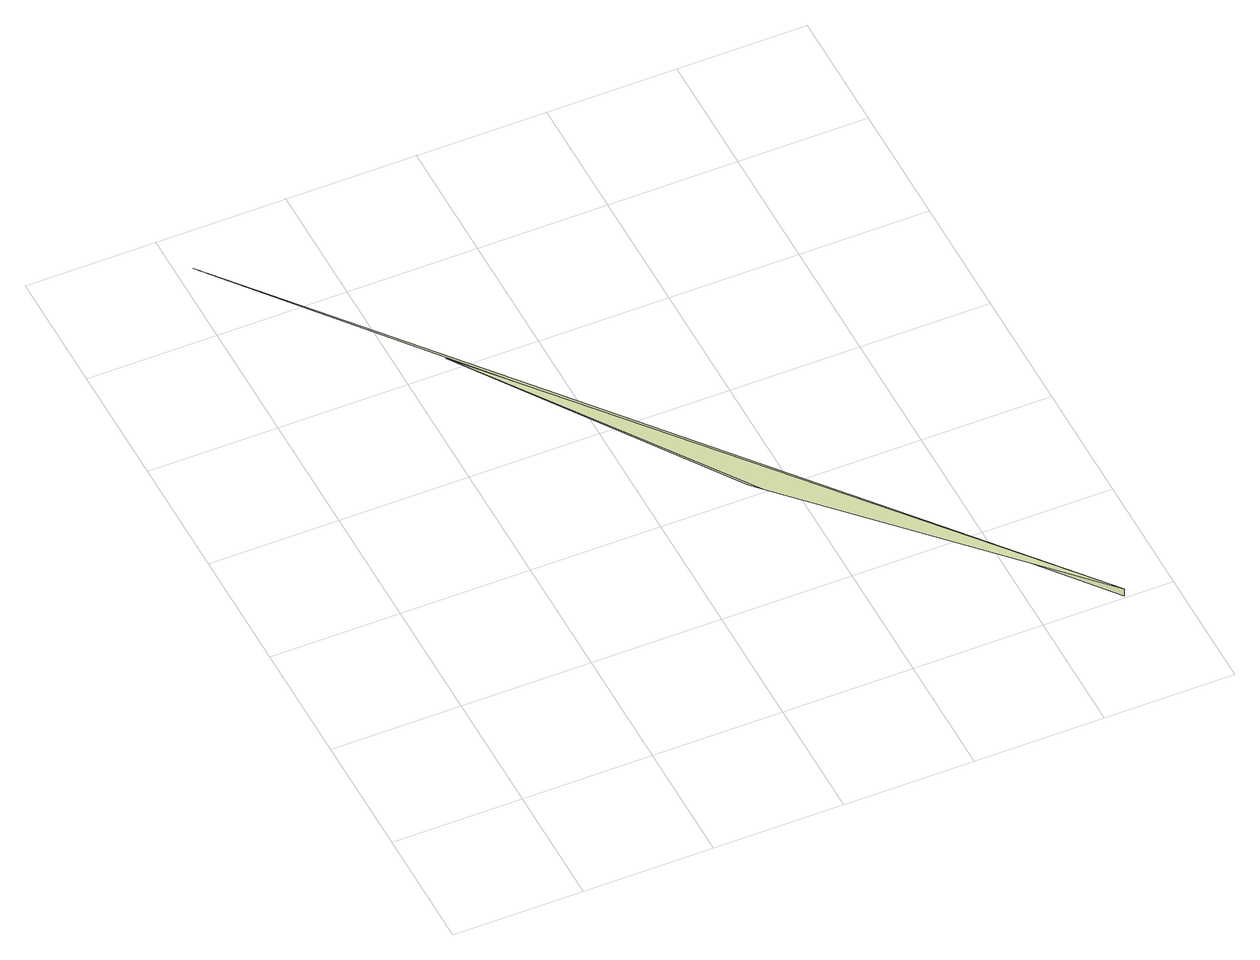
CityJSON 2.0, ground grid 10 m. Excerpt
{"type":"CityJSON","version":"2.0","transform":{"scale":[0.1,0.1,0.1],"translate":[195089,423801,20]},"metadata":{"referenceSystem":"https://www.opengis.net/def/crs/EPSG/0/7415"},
"CityObjects":{
"landuse1":{"type":"LandUse","attributes":{"3df_class":"Terrain","bgt_fysiekvoorkomen":"erf","bgt_status":"bestaand","identificatienamespace":"NL.IMGeo","onbegroeidterreindeeloptalud":"false","relatievehoogteligging":0,"aantal_punten":0},"geometry":[{"type":"MultiSurface","lod":"1","boundaries":[[[0,1,2]],[[1,3,2]],[[4,3,5]]]}]}
},
"vertices":[
[269,204,15],[276,196,15],[131,404,16],[463,2,14],[8,555,19],[463,2,7]
]}
